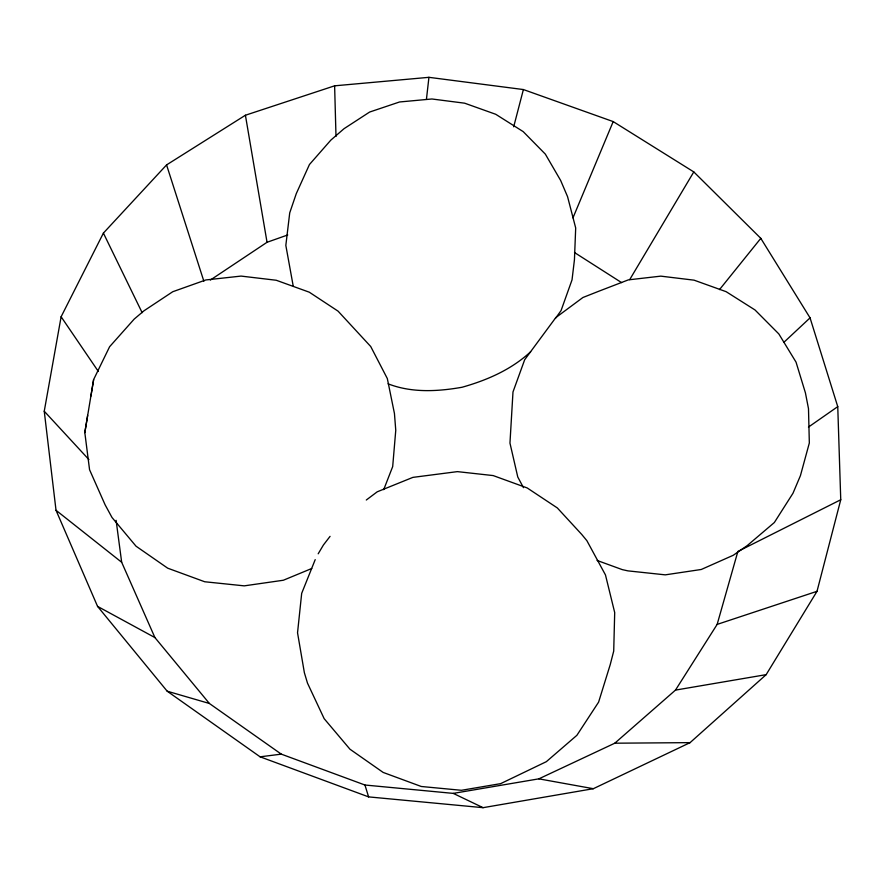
<?xml version="1.0" encoding="UTF-8"?>
<svg xmlns="http://www.w3.org/2000/svg" width="885" height="885" viewBox="0 0 885 885"><rect width="100%" height="100%" fill="white"/><g stroke="black" fill="none" stroke-linecap="round" stroke-linejoin="round"><path stroke-width="1.33" d="M426.459 99.087L428.937 77.327L523.389 89.551L613.194 121.588L693.796 171.922L760.801 238.342L810.052 317.87L837.752 406.635L840.75 499.748L817.01 591.324L766.156 674.647L690.079 742.637L593.326 788.701L483.077 807.673L368.602 796.887L260.101 756.819L167.188 691.196L97.56 606.38L56.02 510.291L44.25 411.226L61.12 316.753L103.401 233.098L166.568 164.909L245.41 115.238L334.618 85.823L428.937 77.327M311.741 568.502L283.366 580.239L244.249 585.859L204.7 581.755L167.696 568.181L136.024 546.189L111.997 517.482L105.094 504.771L89.562 469.736L84.816 432.632L87.659 415.386M90.901 396.137L93.633 379.543L109.607 346.732L134.21 319.076L144.001 310.779L172.741 291.729L205.807 279.959L241.052 276.087L276.264 280.257L309.285 292.194L338.07 311.155L370.726 346.522L387.32 378.548L394.445 413.505L395.761 430.32L392.686 466.605L383.703 489.659M84.816 432.632L93.633 379.543M513.687 126.787L523.389 89.551M116.101 520.325L121.676 562.274L154.919 637.576L209.38 703.475L281.297 754.142L364.941 785.017L453.275 793.391L538.865 778.844L614.787 743.201L675.487 690.101L717.149 624.401L737.869 551.466L840.75 499.748M315.215 559.619L301.685 593.359L297.537 632.786L304.374 672.722L307.493 683.131L324.153 718.653L349.962 749.208L383.15 772.428L421.271 786.488L461.45 790.294L500.656 783.645L546.344 761.675L576.887 735.313L598.603 702.126L610.23 664.624L613.714 651.083L614.699 612.553L605.473 574.951L586.877 540.669L581.733 534.44L557.34 507.946L527.172 487.934L493.166 475.577L457.401 471.628L412.886 477.38L377.209 491.817L366.301 500.014M572.971 217.854L613.194 121.588M318.18 553.811L323.412 545.005L330.061 536.365M629.7 279.627L693.796 171.922M555.448 318.412L561.057 310.591L572.031 279.87L574.442 259.748L575.692 227.976L567.562 196.658L560.648 180.463L545.337 154.123L523.201 131.622L495.733 114.287L464.658 103.191L431.935 98.987L399.566 101.974L369.62 112.052L344.033 128.69L330.835 140.129L309.44 164.533L296.287 193.616L289.727 212.854L285.833 245.41L293.134 285.645M719.494 289.627L760.801 238.342M783.789 342.406L810.052 317.87M530.657 351.754C511.242 369.676 487.226 380.152 462.07 387.254C437.666 391.557 411.591 393.006 388.106 383.824M808.459 427.079L837.752 406.635M210.364 280.047L267.038 242.28L287.736 234.968M717.149 624.401L817.01 591.324M675.487 690.101L766.156 674.647M260.101 756.819L281.297 754.142M614.787 743.201L690.079 742.637M538.865 778.844L593.326 788.701M167.188 691.196L209.38 703.475M597.076 560.448L622.266 569.619L627.919 570.869L665.288 574.852L701.285 569.475L733.267 555.271L747.283 545.547L774.353 522.515L792.982 493.255L800.427 475.654L809.332 442.998L808.492 408.671L805.427 392.885L796.046 362.153L778.833 333.933L755.005 309.96L726.142 291.685L694.083 280.169L660.796 276.142L628.361 279.87L598.824 291.22L582.916 297.504L555.791 317.615L524.672 359.752L512.99 391.955L509.959 443.097L517.769 477.004L523.466 487.668M453.275 793.391L483.077 807.673M97.56 606.38L154.919 637.576M574.487 252.524L621.58 282.603M56.02 510.291L121.676 562.274M44.25 411.226L88.92 459.592M61.12 316.753L98.368 371.49M103.401 233.098L142.131 312.659M166.568 164.909L203.86 281.209M364.941 785.017L368.602 796.887M245.41 115.238L267.038 242.28M334.618 85.823L336.001 136.434"/></g></svg>
